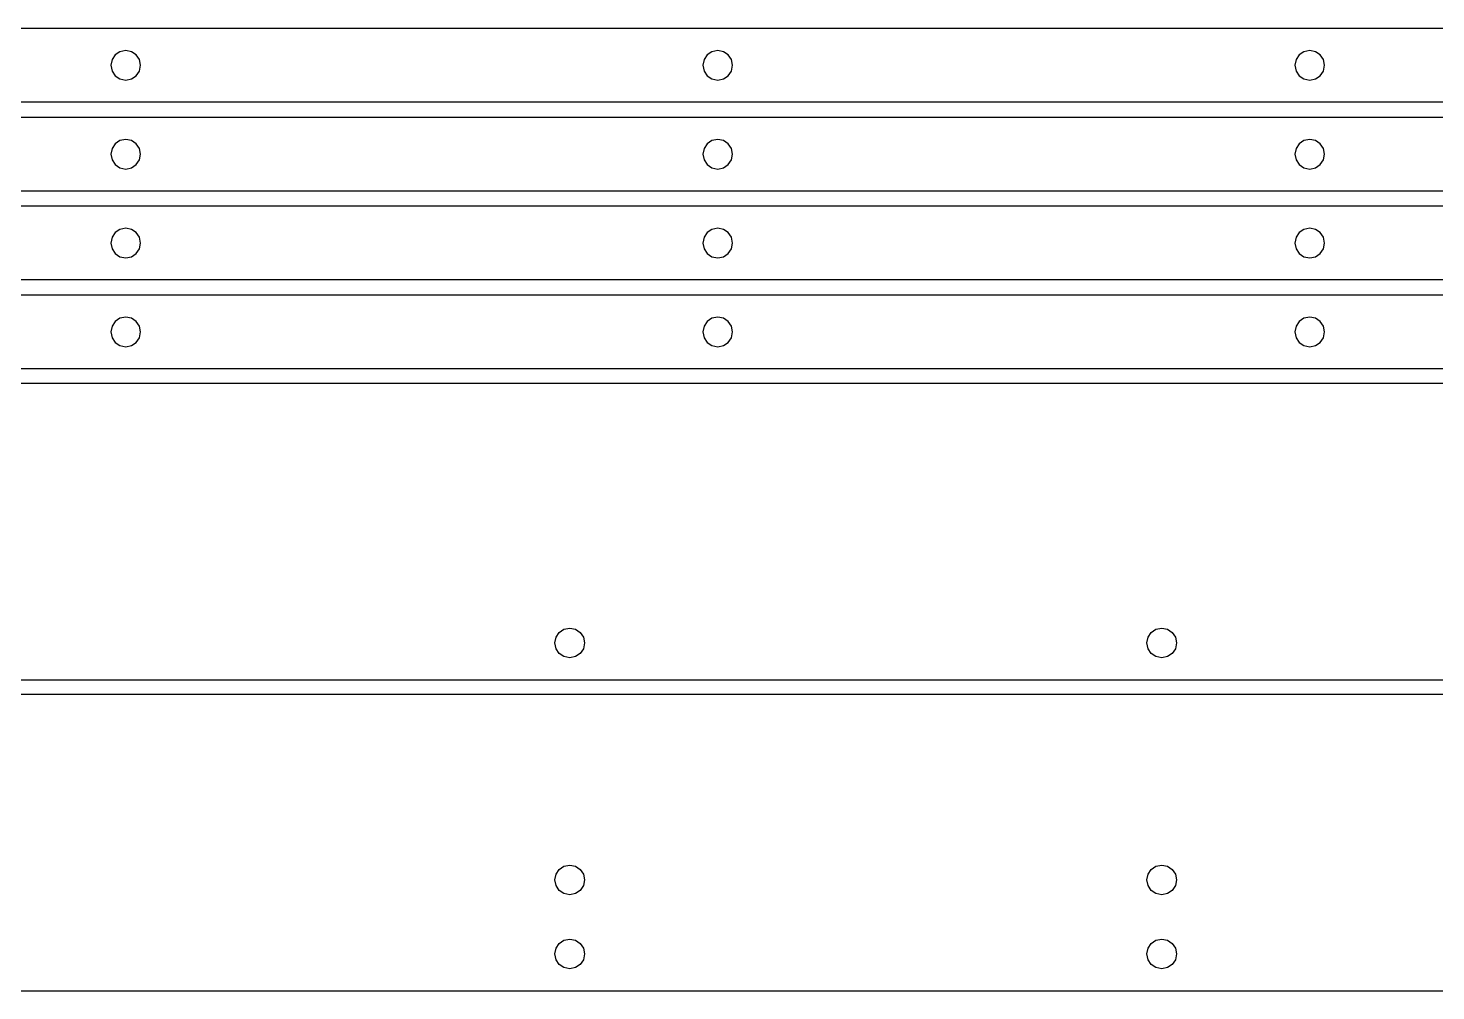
# Model space of a CAD drawing. Extents: x -2300 to 2026, y -6513 to 1502.
# Drawn here: x -1797.9 to -1607.7, y -3145.1 to -3015.1 of the extents above; entities that cross this region are included whole.
import ezdxf

# ---------------------------------------------------------------- set-up
doc = ezdxf.new("R2010")
doc.units = 0

msp = doc.modelspace()

# ---------------------------------------------------------------- linework, layer by layer
at = {"layer": 'Layer 1'}
for p, q in [((-2264.72, -3015.12005), (-1544.72, -3015.12)), ((-1786.135097, -3018.723802), (-1786.563521, -3019.359478)), ((-1785.499625, -3018.295175), (-1786.135097, -3018.723802)), ((-1784.7213, -3018.13799), (-1785.499625, -3018.295175)), ((-1783.942815, -3018.295057), (-1784.7213, -3018.13799)), ((-1783.307004, -3018.723645), (-1783.942815, -3018.295057)), ((-1782.878282, -3019.35936), (-1783.307004, -3018.723645)), ((-1706.135179, -3018.723802), (-1706.563802, -3019.359478)), ((-1705.499531, -3018.295175), (-1706.135179, -3018.723802)), ((-1704.7212, -3018.13799), (-1705.499531, -3018.295175)), ((-1703.942678, -3018.295057), (-1704.7212, -3018.13799)), ((-1703.30686, -3018.723645), (-1703.942678, -3018.295057)), ((-1702.878114, -3019.35936), (-1703.30686, -3018.723645)), ((-1626.135327, -3018.723802), (-1626.563776, -3019.359478)), ((-1625.499852, -3018.295175), (-1626.135327, -3018.723802)), ((-1624.7216, -3018.13799), (-1625.499852, -3018.295175)), ((-1623.943078, -3018.295057), (-1624.7216, -3018.13799)), ((-1623.30726, -3018.723645), (-1623.943078, -3018.295057)), ((-1622.878514, -3019.35936), (-1623.30726, -3018.723645)), ((-1786.563521, -3019.359478), (-1786.7207, -3020.13781)), ((-1786.7207, -3020.13781), (-1786.56364, -3020.916322)), ((-1782.72106, -3020.13781), (-1782.878282, -3019.35936)), ((-1782.878159, -3020.916442), (-1782.72106, -3020.13781)), ((-1706.563802, -3019.359478), (-1706.72106, -3020.13781)), ((-1706.72106, -3020.13781), (-1706.563919, -3020.916322)), ((-1702.72081, -3020.13781), (-1702.878114, -3019.35936)), ((-1702.877938, -3020.916442), (-1702.72081, -3020.13781)), ((-1626.563776, -3019.359478), (-1626.72095, -3020.13781)), ((-1626.72095, -3020.13781), (-1626.563888, -3020.916322)), ((-1622.72121, -3020.13781), (-1622.878514, -3019.35936)), ((-1622.878338, -3020.916442), (-1622.72121, -3020.13781)), ((-1786.56364, -3020.916322), (-1786.135258, -3021.552001)), ((-1786.135258, -3021.552001), (-1785.499746, -3021.980592)), ((-1785.499746, -3021.980592), (-1784.7213, -3022.13784)), ((-1784.7213, -3022.13784), (-1783.942695, -3021.980711)), ((-1784.7213, -3022.13784), (-1784.7213, -3022.13784)), ((-1783.942695, -3021.980711), (-1783.306842, -3021.55216)), ((-1783.306842, -3021.55216), (-1782.878159, -3020.916442)), ((-1706.563919, -3020.916322), (-1706.135362, -3021.552001)), ((-1706.135362, -3021.552001), (-1705.499689, -3021.980592)), ((-1705.499689, -3021.980592), (-1704.7212, -3022.13784)), ((-1704.7212, -3022.13784), (-1703.942532, -3021.980711)), ((-1704.7212, -3022.13784), (-1704.7212, -3022.13784)), ((-1703.942532, -3021.980711), (-1703.306645, -3021.55216)), ((-1703.306645, -3021.55216), (-1702.877938, -3020.916442)), ((-1626.563888, -3020.916322), (-1626.135506, -3021.552001)), ((-1626.135506, -3021.552001), (-1625.500009, -3021.980592)), ((-1625.500009, -3021.980592), (-1624.7216, -3022.13784)), ((-1624.7216, -3022.13784), (-1623.942932, -3021.980711)), ((-1624.7216, -3022.13784), (-1624.7216, -3022.13784)), ((-1623.942932, -3021.980711), (-1623.307045, -3021.55216)), ((-1623.307045, -3021.55216), (-1622.878338, -3020.916442)), ((-1544.72, -3025.11995), (-2264.72, -3025.12)), ((-2264.72, -3027.12026), (-1544.72, -3027.12)), ((-1784.7213, -3030.13799), (-1785.499625, -3030.295178)), ((-1783.942815, -3030.29506), (-1784.7213, -3030.13799)), ((-1704.7212, -3030.13799), (-1705.499531, -3030.295178)), ((-1703.942678, -3030.29506), (-1704.7212, -3030.13799)), ((-1624.7216, -3030.13799), (-1625.499852, -3030.295178)), ((-1623.943078, -3030.29506), (-1624.7216, -3030.13799)), ((-1786.563521, -3031.359567), (-1786.7207, -3032.13802)), ((-1786.7207, -3032.13802), (-1786.56364, -3032.916411)), ((-1786.135097, -3030.723828), (-1786.563521, -3031.359567)), ((-1785.499625, -3030.295178), (-1786.135097, -3030.723828)), ((-1783.307004, -3030.723671), (-1783.942815, -3030.29506)), ((-1782.878282, -3031.359449), (-1783.307004, -3030.723671)), ((-1782.72106, -3032.13802), (-1782.878282, -3031.359449)), ((-1782.878159, -3032.91653), (-1782.72106, -3032.13802)), ((-1706.563802, -3031.359567), (-1706.72106, -3032.13802)), ((-1706.72106, -3032.13802), (-1706.563919, -3032.916411)), ((-1706.135179, -3030.723828), (-1706.563802, -3031.359567)), ((-1705.499531, -3030.295178), (-1706.135179, -3030.723828)), ((-1703.30686, -3030.723671), (-1703.942678, -3030.29506)), ((-1702.878114, -3031.359449), (-1703.30686, -3030.723671)), ((-1702.72081, -3032.13802), (-1702.878114, -3031.359449)), ((-1702.877938, -3032.91653), (-1702.72081, -3032.13802)), ((-1626.563776, -3031.359567), (-1626.72095, -3032.13802)), ((-1626.72095, -3032.13802), (-1626.563888, -3032.916411)), ((-1626.135327, -3030.723828), (-1626.563776, -3031.359567)), ((-1625.499852, -3030.295178), (-1626.135327, -3030.723828)), ((-1623.30726, -3030.723671), (-1623.943078, -3030.29506)), ((-1622.878514, -3031.359449), (-1623.30726, -3030.723671)), ((-1622.72121, -3032.13802), (-1622.878514, -3031.359449)), ((-1622.878338, -3032.91653), (-1622.72121, -3032.13802)), ((-1786.56364, -3032.916411), (-1786.135258, -3033.552027)), ((-1786.135258, -3033.552027), (-1785.499746, -3033.980596)), ((-1785.499746, -3033.980596), (-1784.7213, -3034.13784)), ((-1784.7213, -3034.13784), (-1783.942695, -3033.980714)), ((-1783.942695, -3033.980714), (-1783.306842, -3033.552186)), ((-1783.306842, -3033.552186), (-1782.878159, -3032.91653)), ((-1706.563919, -3032.916411), (-1706.135362, -3033.552027)), ((-1706.135362, -3033.552027), (-1705.499689, -3033.980596)), ((-1705.499689, -3033.980596), (-1704.7212, -3034.13784)), ((-1704.7212, -3034.13784), (-1703.942532, -3033.980714)), ((-1703.942532, -3033.980714), (-1703.306645, -3033.552186)), ((-1703.306645, -3033.552186), (-1702.877938, -3032.91653)), ((-1626.563888, -3032.916411), (-1626.135506, -3033.552027)), ((-1626.135506, -3033.552027), (-1625.500009, -3033.980596)), ((-1625.500009, -3033.980596), (-1624.7216, -3034.13784)), ((-1624.7216, -3034.13784), (-1623.942932, -3033.980714)), ((-1623.942932, -3033.980714), (-1623.307045, -3033.552186)), ((-1623.307045, -3033.552186), (-1622.878338, -3032.91653)), ((-1784.7213, -3034.13784), (-1784.7213, -3034.13784)), ((-1704.7212, -3034.13784), (-1704.7212, -3034.13784)), ((-1624.7216, -3034.13784), (-1624.7216, -3034.13784)), ((-1544.72, -3037.11974), (-2264.72, -3037.12)), ((-2264.72, -3039.12026), (-1544.72, -3039.12)), ((-1786.563521, -3043.359567), (-1786.7207, -3044.13802)), ((-1786.135097, -3042.723828), (-1786.563521, -3043.359567)), ((-1785.499625, -3042.295178), (-1786.135097, -3042.723828)), ((-1784.7213, -3042.13799), (-1785.499625, -3042.295178)), ((-1783.942815, -3042.29506), (-1784.7213, -3042.13799)), ((-1783.307004, -3042.723671), (-1783.942815, -3042.29506)), ((-1782.878282, -3043.359449), (-1783.307004, -3042.723671)), ((-1782.72106, -3044.13802), (-1782.878282, -3043.359449)), ((-1706.563802, -3043.359567), (-1706.72106, -3044.13802)), ((-1706.135179, -3042.723828), (-1706.563802, -3043.359567)), ((-1705.499531, -3042.295178), (-1706.135179, -3042.723828)), ((-1704.7212, -3042.13799), (-1705.499531, -3042.295178)), ((-1703.942678, -3042.29506), (-1704.7212, -3042.13799)), ((-1703.30686, -3042.723671), (-1703.942678, -3042.29506)), ((-1702.878114, -3043.359449), (-1703.30686, -3042.723671)), ((-1702.72081, -3044.13802), (-1702.878114, -3043.359449)), ((-1626.563776, -3043.359567), (-1626.72095, -3044.13802)), ((-1626.135327, -3042.723828), (-1626.563776, -3043.359567)), ((-1625.499852, -3042.295178), (-1626.135327, -3042.723828)), ((-1624.7216, -3042.13799), (-1625.499852, -3042.295178)), ((-1623.943078, -3042.29506), (-1624.7216, -3042.13799)), ((-1623.30726, -3042.723671), (-1623.943078, -3042.29506)), ((-1622.878514, -3043.359449), (-1623.30726, -3042.723671)), ((-1622.72121, -3044.13802), (-1622.878514, -3043.359449)), ((-1786.7207, -3044.13802), (-1786.56364, -3044.916411)), ((-1786.56364, -3044.916411), (-1786.135258, -3045.552027)), ((-1783.306842, -3045.552186), (-1782.878159, -3044.91653)), ((-1782.878159, -3044.91653), (-1782.72106, -3044.13802)), ((-1706.72106, -3044.13802), (-1706.563919, -3044.916411)), ((-1706.563919, -3044.916411), (-1706.135362, -3045.552027)), ((-1703.306645, -3045.552186), (-1702.877938, -3044.91653)), ((-1702.877938, -3044.91653), (-1702.72081, -3044.13802)), ((-1626.72095, -3044.13802), (-1626.563888, -3044.916411)), ((-1626.563888, -3044.916411), (-1626.135506, -3045.552027)), ((-1623.307045, -3045.552186), (-1622.878338, -3044.91653)), ((-1622.878338, -3044.91653), (-1622.72121, -3044.13802)), ((-1786.135258, -3045.552027), (-1785.499746, -3045.980596)), ((-1785.499746, -3045.980596), (-1784.7213, -3046.13784)), ((-1784.7213, -3046.13784), (-1783.942695, -3045.980714)), ((-1784.7213, -3046.13784), (-1784.7213, -3046.13784)), ((-1783.942695, -3045.980714), (-1783.306842, -3045.552186)), ((-1706.135362, -3045.552027), (-1705.499689, -3045.980596)), ((-1705.499689, -3045.980596), (-1704.7212, -3046.13784)), ((-1704.7212, -3046.13784), (-1703.942532, -3045.980714)), ((-1704.7212, -3046.13784), (-1704.7212, -3046.13784)), ((-1703.942532, -3045.980714), (-1703.306645, -3045.552186)), ((-1626.135506, -3045.552027), (-1625.500009, -3045.980596)), ((-1625.500009, -3045.980596), (-1624.7216, -3046.13784)), ((-1624.7216, -3046.13784), (-1623.942932, -3045.980714)), ((-1624.7216, -3046.13784), (-1624.7216, -3046.13784)), ((-1623.942932, -3045.980714), (-1623.307045, -3045.552186)), ((-1544.72, -3049.11974), (-2264.72, -3049.12)), ((-2264.72, -3051.12026), (-1544.72, -3051.12)), ((-1786.135097, -3054.723828), (-1786.563521, -3055.359567)), ((-1785.499625, -3054.295178), (-1786.135097, -3054.723828)), ((-1784.7213, -3054.13799), (-1785.499625, -3054.295178)), ((-1783.942815, -3054.29506), (-1784.7213, -3054.13799)), ((-1783.307004, -3054.723671), (-1783.942815, -3054.29506)), ((-1782.878282, -3055.359449), (-1783.307004, -3054.723671)), ((-1706.135179, -3054.723828), (-1706.563802, -3055.359567)), ((-1705.499531, -3054.295178), (-1706.135179, -3054.723828)), ((-1704.7212, -3054.13799), (-1705.499531, -3054.295178)), ((-1703.942678, -3054.29506), (-1704.7212, -3054.13799)), ((-1703.30686, -3054.723671), (-1703.942678, -3054.29506)), ((-1702.878114, -3055.359449), (-1703.30686, -3054.723671)), ((-1626.135327, -3054.723828), (-1626.563776, -3055.359567)), ((-1625.499852, -3054.295178), (-1626.135327, -3054.723828)), ((-1624.7216, -3054.13799), (-1625.499852, -3054.295178)), ((-1623.943078, -3054.29506), (-1624.7216, -3054.13799)), ((-1623.30726, -3054.723671), (-1623.943078, -3054.29506)), ((-1622.878514, -3055.359449), (-1623.30726, -3054.723671)), ((-1786.563521, -3055.359567), (-1786.7207, -3056.13802)), ((-1786.7207, -3056.13802), (-1786.56364, -3056.916411)), ((-1782.72106, -3056.13802), (-1782.878282, -3055.359449)), ((-1782.878159, -3056.91653), (-1782.72106, -3056.13802)), ((-1706.563802, -3055.359567), (-1706.72106, -3056.13802)), ((-1706.72106, -3056.13802), (-1706.563919, -3056.916411)), ((-1702.72081, -3056.13802), (-1702.878114, -3055.359449)), ((-1702.877938, -3056.91653), (-1702.72081, -3056.13802)), ((-1626.563776, -3055.359567), (-1626.72095, -3056.13802)), ((-1626.72095, -3056.13802), (-1626.563888, -3056.916411)), ((-1622.72121, -3056.13802), (-1622.878514, -3055.359449)), ((-1622.878338, -3056.91653), (-1622.72121, -3056.13802)), ((-1786.56364, -3056.916411), (-1786.135258, -3057.552027)), ((-1786.135258, -3057.552027), (-1785.499746, -3057.980596)), ((-1785.499746, -3057.980596), (-1784.7213, -3058.13784)), ((-1784.7213, -3058.13784), (-1783.942695, -3057.980714)), ((-1784.7213, -3058.13784), (-1784.7213, -3058.13784)), ((-1783.942695, -3057.980714), (-1783.306842, -3057.552186)), ((-1783.306842, -3057.552186), (-1782.878159, -3056.91653)), ((-1706.563919, -3056.916411), (-1706.135362, -3057.552027)), ((-1706.135362, -3057.552027), (-1705.499689, -3057.980596)), ((-1705.499689, -3057.980596), (-1704.7212, -3058.13784)), ((-1704.7212, -3058.13784), (-1703.942532, -3057.980714)), ((-1704.7212, -3058.13784), (-1704.7212, -3058.13784)), ((-1703.942532, -3057.980714), (-1703.306645, -3057.552186)), ((-1703.306645, -3057.552186), (-1702.877938, -3056.91653)), ((-1626.563888, -3056.916411), (-1626.135506, -3057.552027)), ((-1626.135506, -3057.552027), (-1625.500009, -3057.980596)), ((-1625.500009, -3057.980596), (-1624.7216, -3058.13784)), ((-1624.7216, -3058.13784), (-1623.942932, -3057.980714)), ((-1624.7216, -3058.13784), (-1624.7216, -3058.13784)), ((-1623.942932, -3057.980714), (-1623.307045, -3057.552186)), ((-1623.307045, -3057.552186), (-1622.878338, -3056.91653)), ((-1544.72, -3061.11974), (-2264.72, -3061.12)), ((-1424.71968, -3063.12045), (-2264.72, -3063.12)), ((-1726.563647, -3097.359), (-1726.135206, -3096.723334)), ((-1726.135206, -3096.723334), (-1725.499745, -3096.294756)), ((-1725.499745, -3096.294756), (-1724.7215, -3096.1376)), ((-1724.7215, -3096.1376), (-1723.942974, -3096.294726)), ((-1724.7215, -3096.1376), (-1724.7215, -3096.1376)), ((-1723.942974, -3096.294726), (-1723.307149, -3096.723253)), ((-1723.307149, -3096.723253), (-1722.878397, -3097.35891)), ((-1646.563994, -3097.359), (-1646.135371, -3096.723334)), ((-1646.135371, -3096.723334), (-1645.499728, -3096.294756)), ((-1645.499728, -3096.294756), (-1644.7214, -3096.1376)), ((-1644.7214, -3096.1376), (-1643.942874, -3096.294726)), ((-1644.7214, -3096.1376), (-1644.7214, -3096.1376)), ((-1643.942874, -3096.294726), (-1643.307049, -3096.723253)), ((-1643.307049, -3096.723253), (-1642.878297, -3097.35891)), ((-1726.72083, -3098.13742), (-1726.563647, -3097.359)), ((-1726.563882, -3098.915841), (-1726.72083, -3098.13742)), ((-1722.878397, -3097.35891), (-1722.72109, -3098.13742)), ((-1722.72109, -3098.13742), (-1722.878222, -3098.915958)), ((-1646.72126, -3098.13742), (-1646.563994, -3097.359)), ((-1646.56422, -3098.915841), (-1646.72126, -3098.13742)), ((-1642.878297, -3097.35891), (-1642.72099, -3098.13742)), ((-1642.72099, -3098.13742), (-1642.878113, -3098.915958)), ((-1726.135495, -3099.551507), (-1726.563882, -3098.915841)), ((-1725.499943, -3099.980085), (-1726.135495, -3099.551507)), ((-1724.7215, -3100.13724), (-1725.499943, -3099.980085)), ((-1723.94283, -3099.980202), (-1724.7215, -3100.13724)), ((-1723.306936, -3099.551664), (-1723.94283, -3099.980202)), ((-1722.878222, -3098.915958), (-1723.306936, -3099.551664)), ((-1646.135652, -3099.551507), (-1646.56422, -3098.915841)), ((-1645.499923, -3099.980085), (-1646.135652, -3099.551507)), ((-1644.7214, -3100.13724), (-1645.499923, -3099.980085)), ((-1643.942727, -3099.980202), (-1644.7214, -3100.13724)), ((-1643.306828, -3099.551664), (-1643.942727, -3099.980202)), ((-1642.878113, -3098.915958), (-1643.306828, -3099.551664)), ((-2264.72024, -3103.11955), (-1424.72, -3103.12)), ((-1424.72021, -3105.12024), (-2264.72, -3105.12)), ((-1726.563693, -3129.359207), (-1726.135242, -3128.723518)), ((-1726.135242, -3128.723518), (-1725.499765, -3128.294877)), ((-1725.499765, -3128.294877), (-1724.7215, -3128.1376)), ((-1724.7215, -3128.1376), (-1723.942988, -3128.294759)), ((-1724.7215, -3128.1376), (-1724.7215, -3128.1376)), ((-1723.942988, -3128.294759), (-1723.307176, -3128.723359)), ((-1723.307176, -3128.723359), (-1722.878434, -3129.359087)), ((-1646.564014, -3129.359207), (-1646.135389, -3128.723518)), ((-1646.135389, -3128.723518), (-1645.49974, -3128.294877)), ((-1645.49974, -3128.294877), (-1644.7214, -3128.1376)), ((-1644.7214, -3128.1376), (-1643.942877, -3128.294759)), ((-1644.7214, -3128.1376), (-1644.7214, -3128.1376)), ((-1643.942877, -3128.294759), (-1643.307061, -3128.723359)), ((-1643.307061, -3128.723359), (-1642.878322, -3129.359087)), ((-1726.72088, -3130.13763), (-1726.563693, -3129.359207)), ((-1726.563914, -3130.916051), (-1726.72088, -3130.13763)), ((-1726.135516, -3131.551717), (-1726.563914, -3130.916051)), ((-1722.878246, -3130.916168), (-1723.306947, -3131.551874)), ((-1722.878434, -3129.359087), (-1722.72113, -3130.13763)), ((-1722.72113, -3130.13763), (-1722.878246, -3130.916168)), ((-1646.72128, -3130.13763), (-1646.564014, -3129.359207)), ((-1646.56424, -3130.916051), (-1646.72128, -3130.13763)), ((-1646.13567, -3131.551717), (-1646.56424, -3130.916051)), ((-1642.878146, -3130.916168), (-1643.306847, -3131.551874)), ((-1642.878322, -3129.359087), (-1642.72103, -3130.13763)), ((-1642.72103, -3130.13763), (-1642.878146, -3130.916168)), ((-1725.499955, -3131.980295), (-1726.135516, -3131.551717)), ((-1724.7215, -3132.13745), (-1725.499955, -3131.980295)), ((-1723.942832, -3131.980412), (-1724.7215, -3132.13745)), ((-1723.306947, -3131.551874), (-1723.942832, -3131.980412)), ((-1645.499935, -3131.980295), (-1646.13567, -3131.551717)), ((-1644.7214, -3132.13745), (-1645.499935, -3131.980295)), ((-1643.942732, -3131.980412), (-1644.7214, -3132.13745)), ((-1643.306847, -3131.551874), (-1643.942732, -3131.980412)), ((-1726.134842, -3138.723441), (-1725.499365, -3138.294824)), ((-1725.499365, -3138.294824), (-1724.7211, -3138.13755)), ((-1724.7211, -3138.13755), (-1723.942588, -3138.294705)), ((-1724.7211, -3138.13755), (-1724.7211, -3138.13755)), ((-1723.942588, -3138.294705), (-1723.306776, -3138.723283)), ((-1646.134989, -3138.723441), (-1645.49934, -3138.294824)), ((-1645.49934, -3138.294824), (-1644.721, -3138.13755)), ((-1644.721, -3138.13755), (-1643.942477, -3138.294705)), ((-1644.721, -3138.13755), (-1644.721, -3138.13755)), ((-1643.942477, -3138.294705), (-1643.306661, -3138.723283)), ((-1726.72048, -3140.13737), (-1726.563293, -3139.359068)), ((-1726.563514, -3140.91588), (-1726.72048, -3140.13737)), ((-1726.563293, -3139.359068), (-1726.134842, -3138.723441)), ((-1723.306776, -3138.723283), (-1722.878034, -3139.358949)), ((-1722.878034, -3139.358949), (-1722.72073, -3140.13737)), ((-1722.72073, -3140.13737), (-1722.877846, -3140.916001)), ((-1646.72088, -3140.13737), (-1646.563614, -3139.359068)), ((-1646.56384, -3140.91588), (-1646.72088, -3140.13737)), ((-1646.563614, -3139.359068), (-1646.134989, -3138.723441)), ((-1643.306661, -3138.723283), (-1642.877922, -3139.358949)), ((-1642.877922, -3139.358949), (-1642.72063, -3140.13737)), ((-1642.72063, -3140.13737), (-1642.877746, -3140.916001)), ((-1726.135116, -3141.551536), (-1726.563514, -3140.91588)), ((-1725.499555, -3141.980064), (-1726.135116, -3141.551536)), ((-1724.7211, -3142.13719), (-1725.499555, -3141.980064)), ((-1723.942432, -3141.980183), (-1724.7211, -3142.13719)), ((-1723.306547, -3141.551696), (-1723.942432, -3141.980183)), ((-1722.877846, -3140.916001), (-1723.306547, -3141.551696)), ((-1646.13527, -3141.551536), (-1646.56384, -3140.91588)), ((-1645.499535, -3141.980064), (-1646.13527, -3141.551536)), ((-1644.721, -3142.13719), (-1645.499535, -3141.980064)), ((-1643.942332, -3141.980183), (-1644.721, -3142.13719)), ((-1643.306447, -3141.551696), (-1643.942332, -3141.980183)), ((-1642.877746, -3140.916001), (-1643.306447, -3141.551696)), ((-2264.72045, -3145.11976), (-1424.72, -3145.12))]:
    msp.add_line(p, q, dxfattribs=at)

doc.saveas('drawing.dxf')
